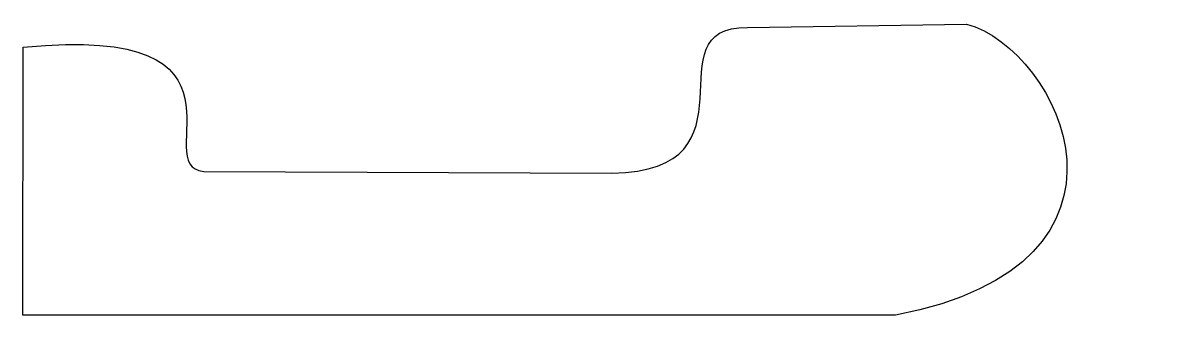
# Model space of a CAD drawing. Header units: inches. Extents: x -544 to 785, y -10 to 330.
import ezdxf

# ---------------------------------------------------------------- set-up
doc = ezdxf.new("R2010")
doc.units = ezdxf.units.IN
doc.layers.add('Layer_1', color=7, linetype='CONTINUOUS')

msp = doc.modelspace()

# ---------------------------------------------------------------- linework, layer by layer
at = {"layer": 'Layer_1', "color": 7}
for points in [[(299.6409, 324.11951), (554.6991, 328.35285)], [(472.1491, -10.31375), (-543.8508, -10.31375), (-543.3216, 301.36535)], [(-333.2425, 156.90288), (141.9492, 154.78621)]]:
    msp.add_lwpolyline(points, dxfattribs=at)
msp.add_lwpolyline([(-333.2425, 156.90288)], close=True, dxfattribs=at)
for points in [[(-543.3216, 301.36535), (-255.7546, 329.70889), (-399.6329, 162.33513), (-333.2425, 156.90288)], [(141.9492, 154.78621), (319.9593, 157.9612), (184.6831, 326.23619), (299.6409, 324.11951)], [(554.6991, 328.35285), (662.9558, 298.79654), (784.7108, 49.26305), (472.1491, -10.31375)]]:
    msp.add_open_spline(points, degree=3, dxfattribs=at)

doc.saveas('drawing.dxf')
